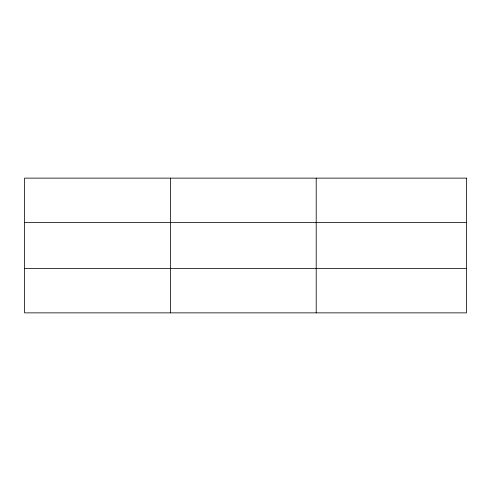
<?xml version="1.0" encoding="UTF-8"?>
<svg xmlns="http://www.w3.org/2000/svg" width="491" height="491" viewBox="0 0 491 491"><rect width="100%" height="100%" fill="white"/><g stroke="black" fill="none" stroke-linecap="round" stroke-linejoin="round"><path stroke-width="0.74" d="M170.377 312.865L170.377 178.135M316.204 312.865L316.204 178.135M24.55 222.595L466.45 222.595M24.55 268.405L466.45 268.405M466.45 178.135L466.45 312.865L24.55 312.865L24.55 178.135L466.45 178.135"/></g></svg>
